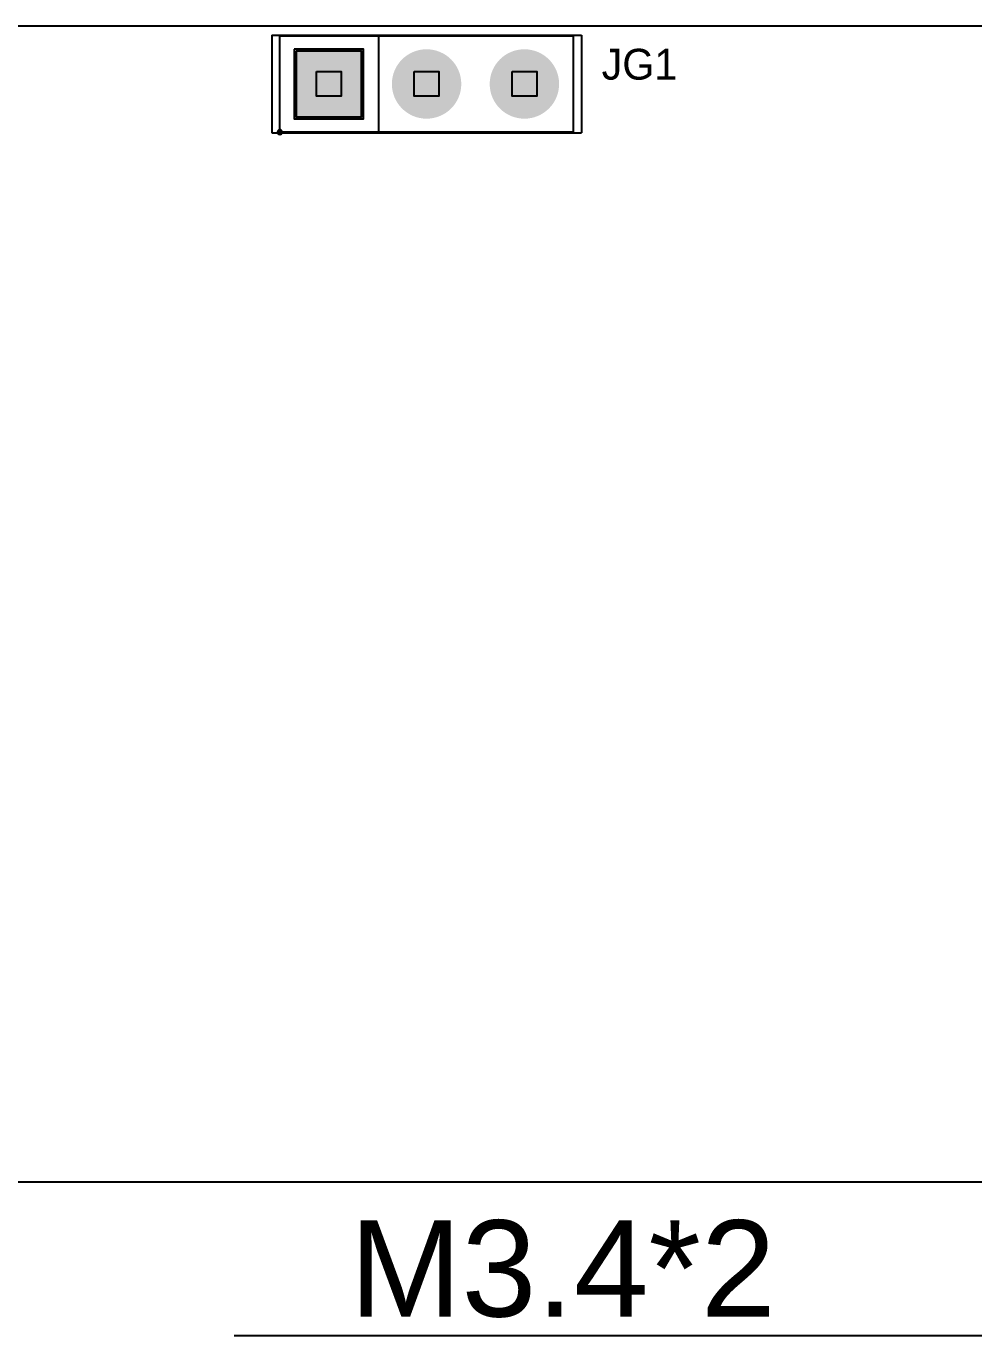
# Model space of a CAD drawing. Header units: millimetres. Extents: x 0 to 78.7, y -4 to 60.
# Drawn here: x 24.6 to 49.21, y -4 to 30 of the extents above; entities that cross this region are included whole.
import ezdxf
from ezdxf.enums import TextEntityAlignment as Align

# ---------------------------------------------------------------- set-up
doc = ezdxf.new("R2010")
doc.units = ezdxf.units.MM
doc.layers.get('0').update_dxf_attribs({"true_color": 0xffffff})
for name, color, linetype, true_color in [('Board Outline Layer', 6, 'Continuous', 0xff00ff), ('Bottom Layer', 5, 'Continuous', 0x0000ff), ('Component Marking Layer', 111, 'Continuous', 0x66ffcc), ('Component Shape Layer', 120, 'Continuous', 0x00cccc), ('Hole Layer', 49, 'Continuous', 0x222222), ('Multi-Layer', 9, 'Continuous', 0xc0c0c0), ('Pin Soldering Layer', 252, 'Continuous', 0xcc9999), ('Top Layer', 1, 'Continuous', 0xff0000), ('Top Paste Mask Layer', 8, 'Continuous', 0x808080), ('Top Silkscreen Layer', 40, 'Continuous', 0xffcc00), ('Top Solder Mask Layer', 214, 'Continuous', 0x800080)]:
    doc.layers.add(name, color=color, linetype=linetype, true_color=true_color)
doc.styles.get("Standard").update_dxf_attribs({"font": ''})
doc.styles.add('textstyle16', font='')
doc.styles.add('textstyle32', font='')
doc.styles.get('Standard').set_extended_font_data('txt')
doc.styles.get('textstyle16').set_extended_font_data('default')
doc.styles.get('textstyle32').set_extended_font_data('Arial')
doc.dimstyles.get("Standard").update_dxf_attribs({"dimtxt": 2.5, "dimasz": 2.5, "dimexe": 1.25, "dimexo": 0.625, "dimtad": 1, "dimtxsty": 'Standard', "dimcen": 2.5, "dimadec": 0, "dimazin": 0, "dimtfac": 1, "dimtmove": 0, "dimatfit": 3, "dimfxl": 1, "dimarcsym": 0})

msp = doc.modelspace()

# ---------------------------------------------------------------- hatches: boundary and pattern name
at = {"layer": 'Bottom Layer'}
h = msp.add_hatch(color=256, dxfattribs=at)
edge = h.paths.add_edge_path()
h.paths.add_polyline_path([(31.61, 29.35), (31.61, 27.65), (33.31, 27.65), (33.31, 29.35)])
h = msp.add_hatch(color=256, dxfattribs=at)
edge = h.paths.add_edge_path()
edge = h.paths.add_edge_path()
edge.add_arc((35, 28.5), 0.85, 180, 0)
edge.add_arc((35, 28.5), 0.85, 0, 180)
h = msp.add_hatch(color=256, dxfattribs=at)
edge = h.paths.add_edge_path()
edge = h.paths.add_edge_path()
edge.add_arc((35, 28.5), 0.85, 180, 0)
edge.add_arc((35, 28.5), 0.85, 0, 180)
h = msp.add_hatch(color=256, dxfattribs=at)
edge = h.paths.add_edge_path()
edge = h.paths.add_edge_path()
edge.add_arc((37.54, 28.5), 0.85, 180, 0)
edge.add_arc((37.54, 28.5), 0.85, 0, 180)
h = msp.add_hatch(color=256, dxfattribs=at)
edge = h.paths.add_edge_path()
edge = h.paths.add_edge_path()
edge.add_arc((37.54, 28.5), 0.85, 180, 0)
edge.add_arc((37.54, 28.5), 0.85, 0, 180)
at = {"layer": 'Component Marking Layer'}
h = msp.add_hatch(color=256, dxfattribs=at)
edge = h.paths.add_edge_path()
edge = h.paths.add_edge_path()
edge.add_arc((31.19, 27.25), 0.06, 180, 0)
edge.add_arc((31.19, 27.25), 0.06, 0, 180)
h = msp.add_hatch(color=256, dxfattribs=at)
edge = h.paths.add_edge_path()
edge = h.paths.add_edge_path()
edge.add_arc((31.19, 27.25), 0.06, 180, 0)
edge.add_arc((31.19, 27.25), 0.06, 0, 180)
at = {"layer": 'Hole Layer'}
h = msp.add_hatch(color=256, dxfattribs=at)
edge = h.paths.add_edge_path()
edge = h.paths.add_edge_path()
edge.add_arc((32.46, 28.5), 0.45, 180, 0)
edge.add_arc((32.46, 28.5), 0.45, 0, 180)
h = msp.add_hatch(color=256, dxfattribs=at)
edge = h.paths.add_edge_path()
edge = h.paths.add_edge_path()
edge.add_arc((32.46, 28.5), 0.45, 180, 0)
edge.add_arc((32.46, 28.5), 0.45, 0, 180)
h = msp.add_hatch(color=256, dxfattribs=at)
edge = h.paths.add_edge_path()
edge = h.paths.add_edge_path()
edge.add_arc((35, 28.5), 0.45, 180, 0)
edge.add_arc((35, 28.5), 0.45, 0, 180)
h = msp.add_hatch(color=256, dxfattribs=at)
edge = h.paths.add_edge_path()
edge = h.paths.add_edge_path()
edge.add_arc((35, 28.5), 0.45, 180, 0)
edge.add_arc((35, 28.5), 0.45, 0, 180)
h = msp.add_hatch(color=256, dxfattribs=at)
edge = h.paths.add_edge_path()
edge = h.paths.add_edge_path()
edge.add_arc((37.54, 28.5), 0.45, 180, 0)
edge.add_arc((37.54, 28.5), 0.45, 0, 180)
h = msp.add_hatch(color=256, dxfattribs=at)
edge = h.paths.add_edge_path()
edge = h.paths.add_edge_path()
edge.add_arc((37.54, 28.5), 0.45, 180, 0)
edge.add_arc((37.54, 28.5), 0.45, 0, 180)
at = {"layer": 'Multi-Layer'}
h = msp.add_hatch(color=256, dxfattribs=at)
edge = h.paths.add_edge_path()
h.paths.add_polyline_path([(31.61, 29.35), (31.61, 27.65), (33.31, 27.65), (33.31, 29.35)])
h = msp.add_hatch(color=256, dxfattribs=at)
edge = h.paths.add_edge_path()
h.paths.add_polyline_path([(31.61, 29.35), (31.61, 27.65), (33.31, 27.65), (33.31, 29.35)])
h = msp.add_hatch(color=256, dxfattribs=at)
edge = h.paths.add_edge_path()
h.paths.add_polyline_path([(31.61, 29.35), (31.61, 27.65), (33.31, 27.65), (33.31, 29.35)])
h = msp.add_hatch(color=256, dxfattribs=at)
edge = h.paths.add_edge_path()
edge = h.paths.add_edge_path()
edge.add_arc((35, 28.5), 0.85, 180, 0)
edge.add_arc((35, 28.5), 0.85, 0, 180)
h = msp.add_hatch(color=256, dxfattribs=at)
edge = h.paths.add_edge_path()
edge = h.paths.add_edge_path()
edge.add_arc((35, 28.5), 0.85, 180, 0)
edge.add_arc((35, 28.5), 0.85, 0, 180)
h = msp.add_hatch(color=256, dxfattribs=at)
edge = h.paths.add_edge_path()
edge = h.paths.add_edge_path()
edge.add_arc((35, 28.5), 0.85, 180, 0)
edge.add_arc((35, 28.5), 0.85, 0, 180)
h = msp.add_hatch(color=256, dxfattribs=at)
edge = h.paths.add_edge_path()
edge = h.paths.add_edge_path()
edge.add_arc((35, 28.5), 0.85, 180, 0)
edge.add_arc((35, 28.5), 0.85, 0, 180)
h = msp.add_hatch(color=256, dxfattribs=at)
edge = h.paths.add_edge_path()
edge = h.paths.add_edge_path()
edge.add_arc((35, 28.5), 0.85, 180, 0)
edge.add_arc((35, 28.5), 0.85, 0, 180)
h = msp.add_hatch(color=256, dxfattribs=at)
edge = h.paths.add_edge_path()
edge = h.paths.add_edge_path()
edge.add_arc((35, 28.5), 0.85, 180, 0)
edge.add_arc((35, 28.5), 0.85, 0, 180)
h = msp.add_hatch(color=256, dxfattribs=at)
edge = h.paths.add_edge_path()
edge = h.paths.add_edge_path()
edge.add_arc((37.54, 28.5), 0.85, 180, 0)
edge.add_arc((37.54, 28.5), 0.85, 0, 180)
h = msp.add_hatch(color=256, dxfattribs=at)
edge = h.paths.add_edge_path()
edge = h.paths.add_edge_path()
edge.add_arc((37.54, 28.5), 0.85, 180, 0)
edge.add_arc((37.54, 28.5), 0.85, 0, 180)
h = msp.add_hatch(color=256, dxfattribs=at)
edge = h.paths.add_edge_path()
edge = h.paths.add_edge_path()
edge.add_arc((37.54, 28.5), 0.85, 180, 0)
edge.add_arc((37.54, 28.5), 0.85, 0, 180)
h = msp.add_hatch(color=256, dxfattribs=at)
edge = h.paths.add_edge_path()
edge = h.paths.add_edge_path()
edge.add_arc((37.54, 28.5), 0.85, 180, 0)
edge.add_arc((37.54, 28.5), 0.85, 0, 180)
h = msp.add_hatch(color=256, dxfattribs=at)
edge = h.paths.add_edge_path()
edge = h.paths.add_edge_path()
edge.add_arc((37.54, 28.5), 0.85, 180, 0)
edge.add_arc((37.54, 28.5), 0.85, 0, 180)
h = msp.add_hatch(color=256, dxfattribs=at)
edge = h.paths.add_edge_path()
edge = h.paths.add_edge_path()
edge.add_arc((37.54, 28.5), 0.85, 180, 0)
edge.add_arc((37.54, 28.5), 0.85, 0, 180)
at = {"layer": 'Pin Soldering Layer'}
h = msp.add_hatch(color=256, dxfattribs=at)
edge = h.paths.add_edge_path()
h.paths.add_polyline_path([(32.14, 28.82), (32.78, 28.82), (32.78, 28.18), (32.14, 28.18)])
h = msp.add_hatch(color=256, dxfattribs=at)
edge = h.paths.add_edge_path()
h.paths.add_polyline_path([(34.68, 28.82), (35.32, 28.82), (35.32, 28.18), (34.68, 28.18)])
h = msp.add_hatch(color=256, dxfattribs=at)
edge = h.paths.add_edge_path()
h.paths.add_polyline_path([(37.22, 28.82), (37.86, 28.82), (37.86, 28.18), (37.22, 28.18)])
at = {"layer": 'Top Layer'}
h = msp.add_hatch(color=256, dxfattribs=at)
edge = h.paths.add_edge_path()
h.paths.add_polyline_path([(31.61, 29.35), (31.61, 27.65), (33.31, 27.65), (33.31, 29.35)])
h = msp.add_hatch(color=256, dxfattribs=at)
edge = h.paths.add_edge_path()
edge = h.paths.add_edge_path()
edge.add_arc((35, 28.5), 0.85, 180, 0)
edge.add_arc((35, 28.5), 0.85, 0, 180)
h = msp.add_hatch(color=256, dxfattribs=at)
edge = h.paths.add_edge_path()
edge = h.paths.add_edge_path()
edge.add_arc((35, 28.5), 0.85, 180, 0)
edge.add_arc((35, 28.5), 0.85, 0, 180)
h = msp.add_hatch(color=256, dxfattribs=at)
edge = h.paths.add_edge_path()
edge = h.paths.add_edge_path()
edge.add_arc((37.54, 28.5), 0.85, 180, 0)
edge.add_arc((37.54, 28.5), 0.85, 0, 180)
h = msp.add_hatch(color=256, dxfattribs=at)
edge = h.paths.add_edge_path()
edge = h.paths.add_edge_path()
edge.add_arc((37.54, 28.5), 0.85, 180, 0)
edge.add_arc((37.54, 28.5), 0.85, 0, 180)
at = {"layer": 'Top Paste Mask Layer'}
h = msp.add_hatch(color=256, dxfattribs=at)
edge = h.paths.add_edge_path()
h.paths.add_polyline_path([(31.61, 29.35), (31.61, 27.65), (33.31, 27.65), (33.31, 29.35)])
h = msp.add_hatch(color=256, dxfattribs=at)
edge = h.paths.add_edge_path()
edge = h.paths.add_edge_path()
edge.add_arc((35, 28.5), 0.85, 180, 0)
edge.add_arc((35, 28.5), 0.85, 0, 180)
h = msp.add_hatch(color=256, dxfattribs=at)
edge = h.paths.add_edge_path()
edge = h.paths.add_edge_path()
edge.add_arc((35, 28.5), 0.85, 180, 0)
edge.add_arc((35, 28.5), 0.85, 0, 180)
h = msp.add_hatch(color=256, dxfattribs=at)
edge = h.paths.add_edge_path()
edge = h.paths.add_edge_path()
edge.add_arc((37.54, 28.5), 0.85, 180, 0)
edge.add_arc((37.54, 28.5), 0.85, 0, 180)
h = msp.add_hatch(color=256, dxfattribs=at)
edge = h.paths.add_edge_path()
edge = h.paths.add_edge_path()
edge.add_arc((37.54, 28.5), 0.85, 180, 0)
edge.add_arc((37.54, 28.5), 0.85, 0, 180)
at = {"layer": 'Top Solder Mask Layer'}
h = msp.add_hatch(color=256, dxfattribs=at)
edge = h.paths.add_edge_path()
h.paths.add_polyline_path([(31.559, 29.401), (31.559, 27.599), (33.361, 27.599), (33.361, 29.401)])
h = msp.add_hatch(color=256, dxfattribs=at)
edge = h.paths.add_edge_path()
edge = h.paths.add_edge_path()
edge.add_arc((35, 28.5), 0.901, 180, 0)
edge.add_arc((35, 28.5), 0.901, 0, 180)
h = msp.add_hatch(color=256, dxfattribs=at)
edge = h.paths.add_edge_path()
edge = h.paths.add_edge_path()
edge.add_arc((35, 28.5), 0.901, 180, 0)
edge.add_arc((35, 28.5), 0.901, 0, 180)
h = msp.add_hatch(color=256, dxfattribs=at)
edge = h.paths.add_edge_path()
edge = h.paths.add_edge_path()
edge.add_arc((37.54, 28.5), 0.901, 180, 0)
edge.add_arc((37.54, 28.5), 0.901, 0, 180)
h = msp.add_hatch(color=256, dxfattribs=at)
edge = h.paths.add_edge_path()
edge = h.paths.add_edge_path()
edge.add_arc((37.54, 28.5), 0.901, 180, 0)
edge.add_arc((37.54, 28.5), 0.901, 0, 180)

# ---------------------------------------------------------------- linework, layer by layer
at = {"layer": 'Board Outline Layer'}
msp.add_lwpolyline([(0, 28), (0, 2, 0.414214), (2, 0), (68, 0, 0.414214), (70, 2), (70, 28, 0.414214), (68, 30), (2, 30, 0.414214)], format="xyb", close=True, dxfattribs=at)
at = {"layer": 'Bottom Layer'}
msp.add_lwpolyline([(31.61, 29.35), (31.61, 27.65), (33.31, 27.65), (33.31, 29.35)], close=True, dxfattribs=at)
at = {"layer": 'Component Marking Layer'}
msp.add_lwpolyline([(31.13, 27.25, 1), (31.25, 27.25), (31.25, 27.25, 1), (31.13, 27.25)], format="xyb", dxfattribs=at)
at = {"layer": 'Component Shape Layer'}
msp.add_lwpolyline([(31.19, 27.25), (31.19, 29.75), (38.81, 29.75), (38.81, 27.25)], close=True, dxfattribs=at)
msp.add_lwpolyline([(31.19, 27.25), (31.19, 29.75), (38.81, 29.75), (38.81, 27.25)], close=True, dxfattribs=at)
at = {"layer": 'Multi-Layer'}
msp.add_lwpolyline([(31.61, 29.35), (31.61, 27.65), (33.31, 27.65), (33.31, 29.35)], close=True, dxfattribs=at)
msp.add_lwpolyline([(31.61, 29.35), (31.61, 27.65), (33.31, 27.65), (33.31, 29.35)], close=True, dxfattribs=at)
msp.add_lwpolyline([(31.61, 29.35), (31.61, 27.65), (33.31, 27.65), (33.31, 29.35)], close=True, dxfattribs=at)
at = {"layer": 'Pin Soldering Layer'}
for points in [[(32.14, 28.82), (32.78, 28.82), (32.78, 28.18), (32.14, 28.18)], [(32.14, 28.82), (32.78, 28.82), (32.78, 28.18), (32.14, 28.18)], [(34.68, 28.82), (35.32, 28.82), (35.32, 28.18), (34.68, 28.18)], [(34.68, 28.82), (35.32, 28.82), (35.32, 28.18), (34.68, 28.18)], [(37.22, 28.82), (37.86, 28.82), (37.86, 28.18), (37.22, 28.18)], [(37.22, 28.82), (37.86, 28.82), (37.86, 28.18), (37.22, 28.18)]]:
    msp.add_lwpolyline(points, close=True, dxfattribs=at)
at = {"layer": 'Top Layer'}
msp.add_lwpolyline([(31.61, 29.35), (31.61, 27.65), (33.31, 27.65), (33.31, 29.35)], close=True, dxfattribs=at)
at = {"layer": 'Top Paste Mask Layer'}
msp.add_lwpolyline([(31.61, 29.35), (31.61, 27.65), (33.31, 27.65), (33.31, 29.35)], close=True, dxfattribs=at)
at = {"layer": 'Top Silkscreen Layer'}
for points in [[(30.98, 29.77), (39.02, 29.77)], [(30.98, 29.77), (30.98, 27.23)], [(30.98, 29.77), (39.02, 29.77)], [(30.98, 29.77), (30.98, 27.23)], [(33.754, 29.77), (33.754, 27.23)], [(33.754, 29.77), (33.754, 27.23)], [(39.02, 29.77), (39.02, 27.23)], [(39.02, 29.77), (39.02, 27.23)], [(30.98, 27.23), (39.02, 27.23)], [(30.98, 27.23), (39.02, 27.23)]]:
    msp.add_lwpolyline(points, dxfattribs=at)
at = {"layer": 'Top Solder Mask Layer'}
msp.add_lwpolyline([(31.559, 29.401), (31.559, 27.599), (33.361, 27.599), (33.361, 29.401)], close=True, dxfattribs=at)

# ---------------------------------------------------------------- texts
at = {"insert": (33, -1), "char_height": 2.5, "attachment_point": 1, "style": 'textstyle32'}
msp.add_mtext('M3.4*2', dxfattribs=at)
at = {"layer": 'Top Silkscreen Layer', "style": 'textstyle16'}
msp.add_text('JG1', height=0.8001, dxfattribs=at).set_placement((39.547, 28.373), align=Align.BOTTOM_LEFT)

# ---------------------------------------------------------------- leaders
msp.add_leader([(56, 4), (50, -4), (30, -4)], dimstyle='Standard', override={"dimscale": 1})

doc.saveas('drawing.dxf')
